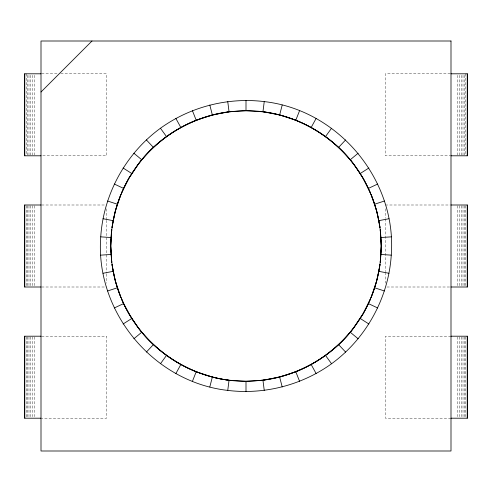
<?xml version="1.0" encoding="UTF-8"?>
<svg xmlns="http://www.w3.org/2000/svg" width="492" height="492" viewBox="0 0 492 492"><rect width="100%" height="100%" fill="white"/><g stroke="black" fill="none" stroke-linecap="round" stroke-linejoin="round"><path stroke-width="0.37" stroke-dasharray="2.46 1.84" d="M41.642 73.8L57.017 73.8M60.75 73.8L106.598 73.8L106.598 155.798L41.642 155.798M450.358 73.8L385.402 73.8L385.402 155.798L450.358 155.798M41.642 204.998L105.073 204.998M385.402 204.998L450.358 204.998M41.642 287.002L106.598 287.002M386.927 287.002L450.358 287.002M41.642 336.202L106.598 336.202L106.598 418.2L41.642 418.2M450.998 336.202L385.402 336.202L385.402 418.2L450.998 418.2M465.752 73.8L465.752 155.035M465.752 205.767L465.752 286.233M465.752 336.965L465.752 416.669M464.522 75.331L464.522 155.035M464.522 205.767L464.522 286.233M464.522 336.965L464.522 416.669M463.009 75.331L463.009 155.035M463.009 205.767L463.009 286.233M463.009 336.965L463.009 416.669M461.25 75.331L461.25 155.035M461.25 205.767L461.25 286.233M461.25 336.965L461.25 416.669M459.307 75.331L459.307 155.035M459.307 205.767L459.307 287.002M459.307 336.965L459.307 416.669M457.234 75.331L457.234 155.035M457.234 205.767L457.234 286.233M457.234 336.965L457.234 416.669M385.402 208.829L385.402 218.03M385.402 218.792L385.402 271.67M385.402 272.439L385.402 283.171M106.598 208.829L106.598 219.561M106.598 220.33L106.598 273.208M106.598 273.97L106.598 283.171M34.766 75.331L34.766 155.035M34.766 205.767L34.766 286.233M34.766 336.965L34.766 416.669M32.693 75.331L32.693 155.035M32.693 205.767L32.693 286.233M32.693 336.965L32.693 416.669M30.75 75.331L30.75 155.035M30.75 205.767L30.75 286.233M30.75 336.965L30.75 416.669M28.991 75.331L28.991 155.035M28.991 205.767L28.991 286.233M28.991 336.965L28.991 416.669M27.478 75.331L27.478 155.035M27.478 205.767L27.478 287.002M27.478 336.965L27.478 416.669M26.248 73.8L26.248 155.035M26.248 205.767L26.248 286.233M26.248 336.965L26.248 418.2"/><path stroke-width="0.74" d="M111.709 229.869L110.7 246L111.709 262.131M380.291 262.131L381.3 246L380.291 229.869M111.764 229.813L110.7 246L111.764 262.187M380.236 262.187L381.3 246L380.236 229.813M100.737 236.861C103.468 194.143 125.841 153.442 160.447 128.246C190.189 106.813 227.851 97.139 264.241 101.598C338.797 110.005 396.976 180.33 391.263 255.139C388.532 297.857 366.159 338.558 331.553 363.754C301.811 385.187 264.149 394.861 227.759 390.402C153.203 381.995 95.024 311.67 100.737 236.861L110.964 237.507C110.042 258.011 113.055 278.779 121.001 297.777L115.312 281.018L112.004 264.382C114.458 281.406 120.091 297.961 128.48 312.98M110.964 237.507C112.219 222.673 115.208 207.975 121.001 194.223L115.312 210.982L112.004 227.618C114.458 210.594 120.091 194.039 128.48 179.02M227.759 390.402L229.044 380.236L246 381.3L262.956 380.236L279.647 377.05L295.809 371.798C318.41 362.77 338.496 347.659 353.342 328.367C321.325 370.654 263.638 390.574 212.353 377.05L196.191 371.798C173.59 362.77 153.504 347.659 138.658 328.367C160.38 356.454 193.153 375.378 228.337 380.144L229.044 380.236C181.991 374.43 139.439 342.291 121.327 298.441L123.578 303.607L131.764 318.496L138.227 327.746L128.824 313.65M264.241 101.598L262.956 111.764L279.647 114.95L295.809 120.202C318.41 129.23 338.496 144.34 353.342 163.633C331.62 135.546 298.847 116.622 263.663 111.856L246 110.7L229.044 111.764L212.353 114.95L196.191 120.202C173.59 129.23 153.504 144.34 138.658 163.633C170.675 121.346 228.362 101.426 279.647 114.95C319.972 125.343 354.664 155.066 370.673 193.559L363.52 179.02M363.52 312.98C371.934 297.955 377.512 281.387 380.027 264.358L376.688 281.018L370.999 297.777C384.541 265.028 384.541 226.972 370.999 194.223L376.688 210.982L379.996 227.618C376.749 204.727 367.629 182.753 353.773 164.254L363.176 178.35M209.801 386.976L212.353 377.05M279.647 114.95L282.199 105.024M192.421 381.331L196.191 371.798M295.809 120.202L299.579 110.669M227.759 101.598L229.044 111.764C181.942 117.563 139.488 149.746 121.284 193.577L128.824 178.35L138.227 164.254L128.824 178.35M264.241 390.402L262.956 380.236C310.058 374.437 352.512 342.254 370.716 298.423L363.176 313.65L353.773 327.746L363.176 313.65M175.878 373.545L180.816 364.566M311.184 127.434L316.122 118.455M160.447 363.754L166.474 355.458M325.526 136.542L331.553 128.246M146.364 352.1L153.381 344.628M338.619 147.372L345.636 139.9M41.002 91.992L91.992 41.002M133.855 338.779L141.751 332.241M350.249 159.759L358.145 153.221M123.111 323.988L131.764 318.496M360.236 173.504L368.889 168.012M114.304 307.974L123.578 303.607M368.422 188.393L377.696 184.026M107.576 290.975L117.324 287.808M374.676 204.192L384.424 201.025M103.031 273.275L113.099 271.35M378.901 220.65L388.969 218.725M100.737 255.139L110.964 254.493M381.036 237.507L391.263 236.861M41.002 73.8L24.6 73.8L24.6 155.798L41.002 155.798M450.998 73.8L467.4 73.8L467.4 155.798L450.998 155.798M41.002 204.998L24.6 204.998L24.6 287.002L41.002 287.002M450.998 204.998L467.4 204.998L467.4 287.002L450.998 287.002M41.002 336.202L24.6 336.202L24.6 418.2L41.002 418.2M450.998 336.202L467.4 336.202L467.4 418.2L450.998 418.2M381.036 254.493L391.263 255.139M103.031 218.725L113.099 220.65M378.901 271.35L388.969 273.275M107.576 201.025L117.324 204.192M374.676 287.808L384.424 290.975M114.304 184.026L123.578 188.393M368.422 303.607L377.696 307.974M123.111 168.012L131.764 173.504M360.236 318.496L368.889 323.988M133.855 153.221L141.751 159.759M350.249 332.241L358.145 338.779M146.364 139.9L153.381 147.372M338.619 344.628L345.636 352.1M160.447 128.246L166.474 136.542M325.526 355.458L331.553 363.754M175.878 118.455L180.816 127.434M311.184 364.566L316.122 373.545M192.421 110.669L196.191 120.202M295.809 371.798L299.579 381.331M209.801 105.024L212.353 114.95M279.647 377.05L282.199 386.976M467.216 73.8L467.216 155.798M467.216 204.998L467.216 287.002M467.216 336.202L467.216 418.2M246 100.448L246 110.7M246 381.3L246 391.552M24.784 73.8L24.784 155.798M24.784 204.998L24.784 287.002M24.784 336.202L24.784 418.2M450.998 41.002L41.002 41.002L41.002 450.998L450.998 450.998L450.998 41.002"/></g></svg>
